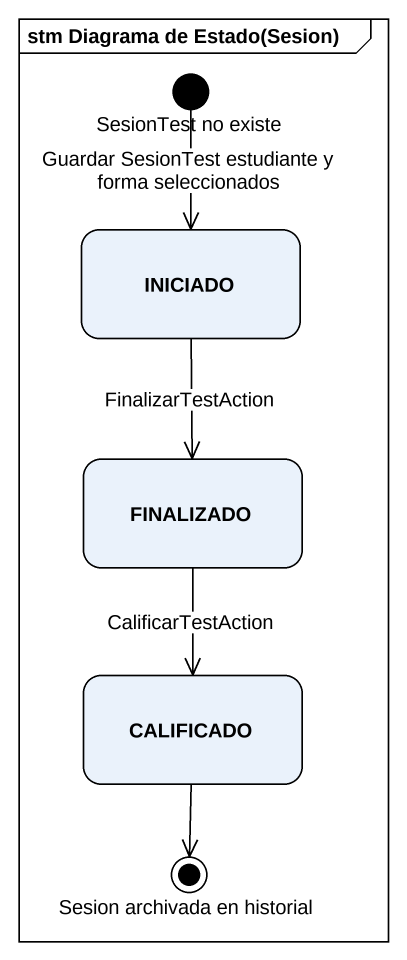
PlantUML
@startuml
mainframe stm Diagrama de Estado(Sesion)
hide empty description
state "SesionTest no existe" as SesionTest_no_existe <<start>>
state INICIADO
state FINALIZADO
state CALIFICADO
state "Sesion archivada en historial" as Sesion_archivada_en <<end>>
SesionTest_no_existe --> INICIADO : Guardar SesionTest estudiante y forma seleccionados
INICIADO --> FINALIZADO : FinalizarTestAction
FINALIZADO --> CALIFICADO : CalificarTestAction
CALIFICADO --> Sesion_archivada_en
@enduml
